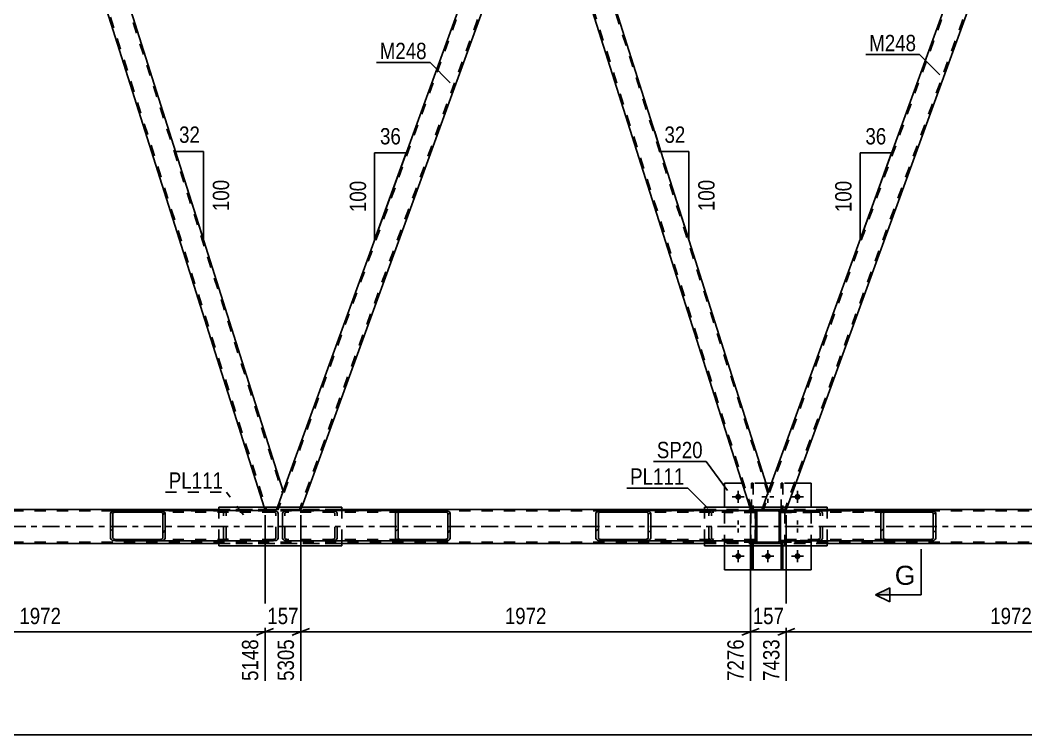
# Model space of a CAD drawing. Header units: millimetres. Extents: x -853 to 336, y -866 to -25.
# Drawn here: x -655.1 to -478.7, y -441.8 to -316.5 of the extents above; entities that cross this region are included whole.
import ezdxf

# ---------------------------------------------------------------- set-up
doc = ezdxf.new("R2010")
doc.units = ezdxf.units.MM
doc.linetypes.add('DXK_LINE_DOT2', pattern=[3.9198, 1.9599, -1.9599])
doc.linetypes.add('DXK_LINE_DOT3', pattern=[5.9187, 2.979, -0.9799, 0.9799, -0.9799])
doc.styles.add('Arial', font='ARIAL.TTF', dxfattribs={"height": 0.2})
doc.styles.add('Arial Narrow', font='ARIALN.TTF', dxfattribs={"height": 0.2})

# ---------------------------------------------------------------- blocks, each defined once
blk = doc.blocks.new('Part-570393679-12271 - 12244')
at = {"color": 7, "linetype": 'DXK_LINE_DOT2'}
for p, q in [((-121.46, -402.55), (-796.39, -402.55)), ((-121.46, -402.31), (-788.39, -402.31)), ((-598.71, -402.31), (-620.26, -402.31)), ((-513.58, -402.31), (-535.12, -402.31)), ((-121.46, -408.07), (-796.39, -408.07)), ((-121.46, -408.31), (-705.39, -408.31)), ((-598.71, -408.31), (-620.26, -408.31)), ((-513.58, -408.31), (-535.12, -408.31))]:
    blk.add_line(p, q, dxfattribs=at)
at = {"color": 2, "linetype": 'Continuous'}
for p, q in [((-620.26, -402.31), (-683.84, -402.31)), ((-535.12, -402.31), (-598.71, -402.31)), ((-449.99, -402.31), (-513.58, -402.31)), ((-620.26, -408.31), (-683.84, -408.31)), ((-535.12, -408.31), (-598.71, -408.31)), ((-449.99, -408.31), (-513.58, -408.31))]:
    blk.add_line(p, q, dxfattribs=at)
at = {"color": 7, "linetype": 'DXK_LINE_DOT3'}
blk.add_line((-121.46, -405.31), (-796.39, -405.31), dxfattribs=at)
blk = doc.blocks.new('Part-570393679-12277 - 12244')
at = {"color": 7, "linetype": 'DXK_LINE_DOT2'}
for p, q in [((-481.45, -283.31), (-524.77, -402.31)), ((-477.71, -283.31), (-521.02, -402.31)), ((-481.71, -283.31), (-481.85, -283.71)), ((-477.45, -283.31), (-481.71, -283.31)), ((-481.71, -283.31), (-481.67, -283.31)), ((-477.45, -283.31), (-478.62, -286.52)), ((-523.85, -399.1), (-525.02, -402.31)), ((-520.62, -401.91), (-520.76, -402.31)), ((-520.76, -402.31), (-525.02, -402.31))]:
    blk.add_line(p, q, dxfattribs=at)
at = {"color": 2, "linetype": 'Continuous'}
for p, q in [((-481.85, -283.71), (-523.85, -399.1)), ((-478.62, -286.52), (-520.62, -401.91))]:
    blk.add_line(p, q, dxfattribs=at)
blk = doc.blocks.new('Part-570393679-12789 - 12244')
at = {"color": 7, "linetype": 'DXK_LINE_DOT2'}
for p, q in [((-566.59, -283.31), (-609.9, -402.31)), ((-562.84, -283.31), (-606.15, -402.31)), ((-566.84, -283.31), (-566.99, -283.71)), ((-562.59, -283.31), (-566.84, -283.31)), ((-566.84, -283.31), (-566.8, -283.31)), ((-562.59, -283.31), (-563.75, -286.52)), ((-608.99, -399.1), (-610.16, -402.31)), ((-605.75, -401.91), (-605.9, -402.31)), ((-605.9, -402.31), (-610.16, -402.31))]:
    blk.add_line(p, q, dxfattribs=at)
at = {"color": 2, "linetype": 'Continuous'}
for p, q in [((-566.99, -283.71), (-608.99, -399.1)), ((-563.75, -286.52), (-605.75, -401.91))]:
    blk.add_line(p, q, dxfattribs=at)
blk = doc.blocks.new('Part-570393679-12980 - 12244')
at = {"color": 7, "linetype": 'DXK_LINE_DOT2'}
for p, q in [((-526.19, -407.75), (-531.59, -407.75)), ((-531.59, -407.75), (-531.59, -408.07)), ((-526.19, -408.07), (-531.59, -408.07)), ((-526.79, -408.07), (-526.79, -407.75)), ((-526.19, -408.07), (-526.19, -407.75))]:
    blk.add_line(p, q, dxfattribs=at)
blk = doc.blocks.new('Part-570393679-12982 - 12244')
at = {"color": 7, "linetype": 'DXK_LINE_DOT2'}
for p, q in [((-526.15, -402.61), (-526.19, -402.79)), ((-526.19, -402.79), (-526.15, -402.61)), ((-526.19, -407.83), (-526.19, -402.79)), ((-525.93, -402.7), (-525.95, -402.79)), ((-525.95, -407.83), (-525.95, -402.79)), ((-525.87, -402.62), (-525.93, -402.7)), ((-525.71, -402.31), (-525.89, -402.35)), ((-525.89, -402.35), (-525.71, -402.31)), ((-525.8, -402.57), (-525.87, -402.62)), ((-525.71, -402.55), (-525.8, -402.57)), ((-522.27, -402.31), (-525.71, -402.31)), ((-522.27, -402.55), (-525.71, -402.55)), ((-522.08, -402.35), (-522.27, -402.31)), ((-522.27, -402.31), (-522.08, -402.35)), ((-522.17, -402.57), (-522.27, -402.55)), ((-522.1, -402.62), (-522.17, -402.57)), ((-522.04, -402.7), (-522.1, -402.62)), ((-522.03, -402.79), (-522.04, -402.7)), ((-522.03, -407.83), (-522.03, -402.79)), ((-521.79, -402.79), (-521.82, -402.61)), ((-521.82, -402.61), (-521.79, -402.79)), ((-521.79, -407.83), (-521.79, -402.79)), ((-526.19, -407.83), (-526.15, -408.01)), ((-526.15, -408.01), (-526.19, -407.83)), ((-525.95, -407.83), (-525.93, -407.92)), ((-525.93, -407.92), (-525.87, -408)), ((-525.89, -408.27), (-525.71, -408.31)), ((-525.71, -408.31), (-525.89, -408.27)), ((-525.87, -408), (-525.8, -408.05)), ((-525.8, -408.05), (-525.71, -408.07)), ((-522.27, -408.07), (-525.71, -408.07)), ((-522.27, -408.31), (-525.71, -408.31)), ((-522.27, -408.07), (-522.17, -408.05)), ((-522.27, -408.31), (-522.08, -408.27)), ((-522.08, -408.27), (-522.27, -408.31)), ((-522.17, -408.05), (-522.1, -408)), ((-522.1, -408), (-522.04, -407.92)), ((-522.04, -407.92), (-522.03, -407.83)), ((-521.82, -408.01), (-521.79, -407.83)), ((-521.79, -407.83), (-521.82, -408.01))]:
    blk.add_line(p, q, dxfattribs=at)
at = {"color": 7, "linetype": 'DXK_LINE_DOT3'}
blk.add_line((-523.99, -405.31), (-523.99, -405.31), dxfattribs=at)
at = {"color": 7, "linetype": 'DXK_LINE_DOT2'}
for centre, start, end in [((-525.71, -402.79), 112.5001, 157.5001), ((-525.71, -402.79), 112.5001, 157.5001), ((-522.27, -402.79), 22.5001, 67.5001), ((-522.27, -402.79), 22.5001, 67.5001), ((-525.71, -407.83), 202.5001, 247.5001), ((-525.71, -407.83), 202.5001, 247.5001), ((-522.27, -407.83), 292.5001, 337.5001), ((-522.27, -407.83), 292.5001, 337.5001)]:
    blk.add_arc(centre, 0.48, start, end, dxfattribs=at)
blk = doc.blocks.new('Bolt-570393679-12629 - 12244')
at = {"linetype": 'Continuous'}
for points in [[(-528.67, -400.11, -1), (-529.71, -400.11, -1)], [(-518.27, -400.11, -1), (-519.31, -400.11, -1)], [(-528.67, -410.51, -1), (-529.71, -410.51, -1)], [(-523.47, -410.51, -1), (-524.51, -410.51, -1)], [(-518.27, -410.51, -1), (-519.31, -410.51, -1)]]:
    blk.add_hatch(color=1, dxfattribs=at).paths.add_polyline_path(points)
at = {"color": 1, "linetype": 'Continuous'}
for p, q in [((-530.23, -400.11), (-528.15, -400.11)), ((-529.19, -399.07), (-529.19, -401.15)), ((-525.03, -400.11), (-524.33, -400.11)), ((-523.99, -399.07), (-523.99, -399.76)), ((-522.95, -400.11), (-523.64, -400.11)), ((-519.83, -400.11), (-517.75, -400.11)), ((-518.79, -399.07), (-518.79, -401.15)), ((-523.99, -401.15), (-523.99, -400.46)), ((-530.23, -405.31), (-529.53, -405.31)), ((-529.19, -404.27), (-529.19, -404.96)), ((-529.19, -406.35), (-529.19, -405.66)), ((-528.15, -405.31), (-528.84, -405.31)), ((-519.83, -405.31), (-519.13, -405.31)), ((-518.79, -404.27), (-518.79, -404.96)), ((-518.79, -406.35), (-518.79, -405.66)), ((-517.75, -405.31), (-518.44, -405.31)), ((-530.23, -410.51), (-528.15, -410.51)), ((-529.19, -409.47), (-529.19, -411.55)), ((-525.03, -410.51), (-522.95, -410.51)), ((-523.99, -409.47), (-523.99, -411.55)), ((-519.83, -410.51), (-517.75, -410.51)), ((-518.79, -409.47), (-518.79, -411.55))]:
    blk.add_line(p, q, dxfattribs=at)
blk = doc.blocks.new('Part-570393679-12841 - 12244')
at = {"color": 2, "linetype": 'Continuous'}
for p, q in [((-647.87, -283.71), (-648.89, -286.52)), ((-645.58, -283.71), (-608.99, -399.1)), ((-648.89, -286.52), (-612.3, -401.91)), ((-608.99, -399.1), (-610.01, -401.91))]:
    blk.add_line(p, q, dxfattribs=at)
at = {"color": 7, "linetype": 'DXK_LINE_DOT2'}
for p, q in [((-647.72, -283.31), (-647.87, -283.71)), ((-645.71, -283.31), (-647.72, -283.31)), ((-645.96, -283.31), (-609.12, -399.47)), ((-645.71, -283.31), (-645.58, -283.71)), ((-648.75, -286.15), (-611.92, -402.31)), ((-609.12, -399.47), (-609.26, -399.84)), ((-612.3, -401.91), (-612.17, -402.31)), ((-610.01, -401.91), (-610.16, -402.31)), ((-610.16, -402.31), (-612.17, -402.31))]:
    blk.add_line(p, q, dxfattribs=at)
blk = doc.blocks.new('Part-570393679-12823 - 12244')
at = {"color": 2, "linetype": 'Continuous'}
for p, q in [((-598.71, -401.91), (-620.26, -401.91)), ((-620.26, -402.53), (-620.26, -401.91)), ((-598.71, -402.53), (-598.71, -401.91)), ((-620.26, -408.71), (-620.26, -407.81)), ((-598.71, -408.71), (-620.26, -408.71)), ((-598.71, -408.71), (-598.71, -407.81))]:
    blk.add_line(p, q, dxfattribs=at)
at = {"color": 7, "linetype": 'DXK_LINE_DOT2'}
for p, q in [((-620.26, -407.81), (-620.26, -402.53)), ((-598.71, -407.81), (-598.71, -402.53))]:
    blk.add_line(p, q, dxfattribs=at)
blk = doc.blocks.new('Part-570393679-12696 - 12244')
at = {"linetype": 'Continuous'}
h = blk.add_hatch(dxfattribs=at)
h.set_pattern_fill('', scale=0.7, style=0, pattern_type=0)
h.set_pattern_definition([(45, (-526.1733, -402.7902), (-1.57154, 1.57154), [])])
h.paths.add_polyline_path([(-526.14, -402.61), (-526.17, -402.79), (-526.17, -407.83), (-526.14, -408.01), (-526.03, -408.17), (-525.88, -408.27), (-525.69, -408.31), (-522.25, -408.31), (-522.07, -408.27), (-521.91, -408.17), (-521.81, -408.01), (-521.77, -407.83), (-521.77, -402.79), (-521.81, -402.61), (-521.91, -402.45), (-522.07, -402.35), (-522.25, -402.31), (-525.69, -402.31), (-525.88, -402.35), (-526.03, -402.45)])
h.paths.add_polyline_path([(-525.79, -402.57), (-525.69, -402.55), (-522.25, -402.55), (-522.16, -402.57), (-522.08, -402.62), (-522.03, -402.7), (-522.01, -402.79), (-522.01, -407.83), (-522.03, -407.92), (-522.08, -408), (-522.16, -408.05), (-522.25, -408.07), (-525.69, -408.07), (-525.79, -408.05), (-525.86, -408), (-525.92, -407.92), (-525.93, -407.83), (-525.93, -402.79), (-525.92, -402.7), (-525.86, -402.62)])
at = {"color": 7, "linetype": 'DXK_LINE_DOT2'}
for p, q in [((-526.17, -402.79), (-526.14, -402.61)), ((-526.17, -407.83), (-526.17, -402.79)), ((-525.92, -402.7), (-525.93, -402.79)), ((-525.93, -407.83), (-525.93, -402.79)), ((-525.86, -402.62), (-525.92, -402.7)), ((-525.88, -402.35), (-525.69, -402.31)), ((-525.79, -402.57), (-525.86, -402.62)), ((-525.69, -402.55), (-525.79, -402.57)), ((-525.69, -402.31), (-522.25, -402.31)), ((-522.25, -402.55), (-525.69, -402.55)), ((-522.25, -402.31), (-522.07, -402.35)), ((-522.16, -402.57), (-522.25, -402.55)), ((-522.08, -402.62), (-522.16, -402.57)), ((-522.03, -402.7), (-522.08, -402.62)), ((-522.01, -402.79), (-522.03, -402.7)), ((-522.01, -407.83), (-522.01, -402.79)), ((-521.81, -402.61), (-521.77, -402.79)), ((-521.77, -407.83), (-521.77, -402.79)), ((-526.14, -408.01), (-526.17, -407.83)), ((-525.93, -407.83), (-525.92, -407.92)), ((-525.92, -407.92), (-525.86, -408)), ((-525.69, -408.31), (-525.88, -408.27)), ((-525.86, -408), (-525.79, -408.05)), ((-525.79, -408.05), (-525.69, -408.07)), ((-525.69, -408.07), (-522.25, -408.07)), ((-525.69, -408.31), (-522.25, -408.31)), ((-522.25, -408.07), (-522.16, -408.05)), ((-522.07, -408.27), (-522.25, -408.31)), ((-522.16, -408.05), (-522.08, -408)), ((-522.08, -408), (-522.03, -407.92)), ((-522.03, -407.92), (-522.01, -407.83)), ((-521.77, -407.83), (-521.81, -408.01))]:
    blk.add_line(p, q, dxfattribs=at)
at = {"color": 2, "linetype": 'Continuous'}
for p, q in [((-526.14, -402.61), (-526.17, -402.79)), ((-526.17, -407.83), (-526.17, -402.79)), ((-525.93, -402.79), (-525.92, -402.7)), ((-525.93, -407.83), (-525.93, -402.79)), ((-525.92, -402.7), (-525.86, -402.62)), ((-525.69, -402.31), (-525.88, -402.35)), ((-525.86, -402.62), (-525.79, -402.57)), ((-525.79, -402.57), (-525.69, -402.55)), ((-525.69, -402.31), (-522.25, -402.31)), ((-525.69, -402.55), (-522.25, -402.55)), ((-522.07, -402.35), (-522.25, -402.31)), ((-522.25, -402.55), (-522.16, -402.57)), ((-522.16, -402.57), (-522.08, -402.62)), ((-522.08, -402.62), (-522.03, -402.7)), ((-522.03, -402.7), (-522.01, -402.79)), ((-522.01, -407.83), (-522.01, -402.79)), ((-521.77, -402.79), (-521.81, -402.61)), ((-521.77, -407.83), (-521.77, -402.79)), ((-526.17, -407.83), (-526.14, -408.01)), ((-525.92, -407.92), (-525.93, -407.83)), ((-525.86, -408), (-525.92, -407.92)), ((-525.88, -408.27), (-525.69, -408.31)), ((-525.79, -408.05), (-525.86, -408)), ((-525.69, -408.07), (-525.79, -408.05)), ((-525.69, -408.07), (-522.25, -408.07)), ((-525.69, -408.31), (-522.25, -408.31)), ((-522.16, -408.05), (-522.25, -408.07)), ((-522.25, -408.31), (-522.07, -408.27)), ((-522.08, -408), (-522.16, -408.05)), ((-522.03, -407.92), (-522.08, -408)), ((-522.01, -407.83), (-522.03, -407.92)), ((-521.81, -408.01), (-521.77, -407.83))]:
    blk.add_line(p, q, dxfattribs=at)
at = {"color": 7, "linetype": 'DXK_LINE_DOT2'}
for centre, start, end in [((-525.69, -402.79), 112.5001, 157.5001), ((-522.25, -402.79), 22.5001, 67.5001), ((-525.69, -407.83), 202.5001, 247.5001), ((-522.25, -407.83), 292.5001, 337.5001)]:
    blk.add_arc(centre, 0.48, start, end, dxfattribs=at)
at = {"color": 2, "linetype": 'Continuous'}
for centre, start, end in [((-525.69, -402.79), 112.5001, 157.5001), ((-522.25, -402.79), 22.5001, 67.5001), ((-525.69, -407.83), 202.5001, 247.5001), ((-522.25, -407.83), 292.5001, 337.5001)]:
    blk.add_arc(centre, 0.48, start, end, dxfattribs=at)
blk = doc.blocks.new('Part-570393679-12969 - 12244')
at = {"color": 7, "linetype": 'DXK_LINE_DOT2'}
for p, q in [((-526.19, -402.55), (-531.59, -402.55)), ((-531.59, -402.55), (-531.59, -402.87)), ((-526.19, -402.87), (-531.59, -402.87)), ((-526.79, -402.87), (-526.79, -402.55)), ((-526.19, -402.87), (-526.19, -402.55))]:
    blk.add_line(p, q, dxfattribs=at)
blk = doc.blocks.new('Part-570393679-12760 - 12244')
at = {"linetype": 'Continuous'}
h = blk.add_hatch(dxfattribs=at)
h.set_pattern_fill('', scale=0.7, style=0, pattern_type=0)
h.set_pattern_definition([(45, (-639.2848, -403.0092), (-1.57154, 1.57154), [])])
h.paths.add_polyline_path([(-639.22, -402.83), (-639.28, -403.01), (-639.28, -407.33), (-639.22, -407.51), (-639.03, -407.67), (-638.75, -407.77), (-638.41, -407.81), (-630.55, -407.81), (-630.22, -407.77), (-629.93, -407.67), (-629.74, -407.51), (-629.68, -407.33), (-629.68, -403.01), (-629.74, -402.83), (-629.93, -402.67), (-630.22, -402.57), (-630.55, -402.53), (-638.41, -402.53), (-638.75, -402.57), (-639.03, -402.67)])
h.paths.add_polyline_path([(-638.58, -402.79), (-638.41, -402.77), (-630.55, -402.77), (-630.38, -402.79), (-630.24, -402.84), (-630.15, -402.92), (-630.11, -403.01), (-630.11, -407.33), (-630.15, -407.42), (-630.24, -407.5), (-630.38, -407.55), (-630.55, -407.57), (-638.41, -407.57), (-638.58, -407.55), (-638.72, -407.5), (-638.81, -407.42), (-638.85, -407.33), (-638.85, -403.01), (-638.81, -402.92), (-638.72, -402.84)])
at = {"color": 2, "linetype": 'Continuous'}
for p, q in [((-639.22, -402.83), (-639.28, -403.01)), ((-639.28, -407.33), (-639.28, -403.01)), ((-638.85, -403.01), (-638.81, -402.92)), ((-638.85, -407.33), (-638.85, -403.01)), ((-638.41, -402.53), (-638.75, -402.57)), ((-638.58, -402.79), (-638.41, -402.77)), ((-638.41, -402.53), (-630.55, -402.53)), ((-638.41, -402.77), (-630.55, -402.77)), ((-610.72, -402.53), (-630.55, -402.53)), ((-630.22, -402.57), (-630.55, -402.53)), ((-630.55, -402.77), (-630.38, -402.79)), ((-630.15, -402.92), (-630.11, -403.01)), ((-630.11, -407.33), (-630.11, -403.01)), ((-629.68, -403.01), (-629.74, -402.83)), ((-629.68, -407.33), (-629.68, -403.01)), ((-610.72, -402.53), (-610.39, -402.57)), ((-609.91, -402.83), (-609.85, -403.01)), ((-609.85, -407.33), (-609.85, -403.01)), ((-639.28, -407.33), (-639.22, -407.51)), ((-638.81, -407.42), (-638.85, -407.33)), ((-630.11, -407.33), (-630.15, -407.42)), ((-629.74, -407.51), (-629.68, -407.33)), ((-609.85, -407.33), (-609.91, -407.51)), ((-638.75, -407.77), (-638.41, -407.81)), ((-638.41, -407.57), (-638.58, -407.55)), ((-638.41, -407.57), (-630.55, -407.57)), ((-638.41, -407.81), (-630.55, -407.81)), ((-630.38, -407.55), (-630.55, -407.57)), ((-630.55, -407.81), (-630.22, -407.77)), ((-610.72, -407.81), (-630.55, -407.81)), ((-610.39, -407.77), (-610.72, -407.81))]:
    blk.add_line(p, q, dxfattribs=at)
at = {"color": 7, "linetype": 'DXK_LINE_DOT2'}
for p, q in [((-638.41, -402.53), (-630.55, -402.53)), ((-610.72, -402.77), (-638.41, -402.77)), ((-619.46, -403.01), (-619.39, -402.83)), ((-619.46, -407.33), (-619.46, -403.01)), ((-618.99, -402.92), (-619.02, -403.01)), ((-619.02, -407.33), (-619.02, -403.01)), ((-618.92, -402.57), (-618.58, -402.53)), ((-618.58, -402.77), (-618.75, -402.79)), ((-610.55, -402.79), (-610.72, -402.77)), ((-610.28, -403.01), (-610.32, -402.92)), ((-610.28, -407.33), (-610.28, -403.01)), ((-619.39, -407.51), (-619.46, -407.33)), ((-619.02, -407.33), (-618.99, -407.42)), ((-610.32, -407.42), (-610.28, -407.33)), ((-610.72, -407.57), (-638.41, -407.57)), ((-630.55, -407.81), (-638.41, -407.81)), ((-618.58, -407.81), (-618.92, -407.77)), ((-618.75, -407.55), (-618.58, -407.57)), ((-610.72, -407.57), (-610.55, -407.55))]:
    blk.add_line(p, q, dxfattribs=at)
at = {"color": 2, "linetype": 'Continuous'}
for centre, radius, start, end in [((-638.61, -403.37), 0.817, 99.5182, 138.0639), ((-638.51, -403.19), 0.409, 99.5182, 138.0639), ((-630.45, -403.19), 0.409, 41.9363, 80.4819), ((-630.35, -403.37), 0.817, 41.9363, 80.4819), ((-610.52, -403.37), 0.817, 41.9363, 80.4819), ((-638.51, -407.15), 0.409, 221.9363, 260.4819), ((-630.45, -407.15), 0.409, 279.5182, 318.0639), ((-638.61, -406.97), 0.817, 221.9363, 260.4819), ((-630.35, -406.97), 0.817, 279.5182, 318.0639), ((-610.52, -406.97), 0.817, 279.5182, 318.0639)]:
    blk.add_arc(centre, radius, start, end, dxfattribs=at)
at = {"color": 7, "linetype": 'DXK_LINE_DOT2'}
for centre, radius, start, end in [((-618.78, -403.37), 0.817, 99.5182, 138.0639), ((-618.68, -403.19), 0.409, 99.5182, 138.0639), ((-610.62, -403.19), 0.409, 41.9363, 80.4819), ((-618.68, -407.15), 0.409, 221.9363, 260.4819), ((-610.62, -407.15), 0.409, 279.5182, 318.0639), ((-618.78, -406.97), 0.817, 221.9363, 260.4819)]:
    blk.add_arc(centre, radius, start, end, dxfattribs=at)
blk = doc.blocks.new('Part-570393679-12762 - 12244')
at = {"linetype": 'Continuous'}
h = blk.add_hatch(dxfattribs=at)
h.set_pattern_fill('', scale=0.7, style=0, pattern_type=0)
h.set_pattern_definition([(45, (-554.1506, -403.009), (-1.57154, 1.57154), [])])
h.paths.add_polyline_path([(-554.08, -402.83), (-554.15, -403.01), (-554.15, -407.33), (-554.08, -407.51), (-553.89, -407.67), (-553.61, -407.77), (-553.28, -407.81), (-545.42, -407.81), (-545.08, -407.77), (-544.8, -407.67), (-544.61, -407.51), (-544.54, -407.33), (-544.54, -403.01), (-544.61, -402.83), (-544.8, -402.67), (-545.08, -402.57), (-545.42, -402.53), (-553.28, -402.53), (-553.61, -402.57), (-553.89, -402.67)])
h.paths.add_polyline_path([(-553.44, -402.79), (-553.28, -402.77), (-545.42, -402.77), (-545.25, -402.79), (-545.11, -402.84), (-545.01, -402.92), (-544.98, -403.01), (-544.98, -407.33), (-545.01, -407.42), (-545.11, -407.5), (-545.25, -407.55), (-545.42, -407.57), (-553.28, -407.57), (-553.44, -407.55), (-553.59, -407.5), (-553.68, -407.42), (-553.71, -407.33), (-553.71, -403.01), (-553.68, -402.92), (-553.59, -402.84)])
at = {"color": 2, "linetype": 'Continuous'}
for p, q in [((-554.08, -402.83), (-554.15, -403.01)), ((-554.15, -407.33), (-554.15, -403.01)), ((-553.71, -403.01), (-553.68, -402.92)), ((-553.71, -407.33), (-553.71, -403.01)), ((-553.28, -402.53), (-553.61, -402.57)), ((-553.44, -402.79), (-553.28, -402.77)), ((-553.28, -402.53), (-545.42, -402.53)), ((-553.28, -402.77), (-545.42, -402.77)), ((-545.42, -402.53), (-526.17, -402.53)), ((-545.08, -402.57), (-545.42, -402.53)), ((-545.42, -402.77), (-545.25, -402.79)), ((-545.01, -402.92), (-544.98, -403.01)), ((-544.98, -407.33), (-544.98, -403.01)), ((-544.54, -403.01), (-544.61, -402.83)), ((-544.54, -407.33), (-544.54, -403.01)), ((-526.17, -402.53), (-526.17, -402.57)), ((-526.17, -402.57), (-526.17, -402.79)), ((-554.15, -407.33), (-554.08, -407.51)), ((-553.68, -407.42), (-553.71, -407.33)), ((-544.98, -407.33), (-545.01, -407.42)), ((-544.61, -407.51), (-544.54, -407.33)), ((-553.61, -407.77), (-553.28, -407.81)), ((-553.28, -407.57), (-553.44, -407.55)), ((-553.28, -407.57), (-545.42, -407.57)), ((-553.28, -407.81), (-545.42, -407.81)), ((-545.25, -407.55), (-545.42, -407.57)), ((-545.42, -407.81), (-545.08, -407.77)), ((-526.17, -407.81), (-545.42, -407.81))]:
    blk.add_line(p, q, dxfattribs=at)
at = {"color": 7, "linetype": 'DXK_LINE_DOT2'}
for p, q in [((-545.42, -402.53), (-553.28, -402.53)), ((-526.17, -402.77), (-553.28, -402.77)), ((-534.32, -403.01), (-534.25, -402.83)), ((-534.32, -407.33), (-534.32, -403.01)), ((-533.85, -402.92), (-533.88, -403.01)), ((-533.88, -407.33), (-533.88, -403.01)), ((-533.78, -402.57), (-533.45, -402.53)), ((-533.45, -402.77), (-533.62, -402.79)), ((-526.17, -407.81), (-526.17, -402.79)), ((-534.25, -407.51), (-534.32, -407.33)), ((-533.88, -407.33), (-533.85, -407.42)), ((-526.17, -407.57), (-553.28, -407.57)), ((-545.42, -407.81), (-553.28, -407.81)), ((-533.45, -407.81), (-533.78, -407.77)), ((-533.62, -407.55), (-533.45, -407.57))]:
    blk.add_line(p, q, dxfattribs=at)
at = {"color": 2, "linetype": 'Continuous'}
for centre, radius, start, end in [((-553.48, -403.37), 0.817, 99.5182, 138.0639), ((-553.38, -403.19), 0.409, 99.5182, 138.0639), ((-545.32, -403.19), 0.409, 41.9363, 80.4819), ((-545.22, -403.37), 0.817, 41.9363, 80.4819), ((-553.38, -407.15), 0.409, 221.9363, 260.4819), ((-545.32, -407.15), 0.409, 279.5182, 318.0639), ((-553.48, -406.97), 0.817, 221.9363, 260.4819), ((-545.22, -406.97), 0.817, 279.5182, 318.0639)]:
    blk.add_arc(centre, radius, start, end, dxfattribs=at)
at = {"color": 7, "linetype": 'DXK_LINE_DOT2'}
for centre, radius, start, end in [((-533.65, -403.37), 0.817, 99.5182, 138.0639), ((-533.55, -403.19), 0.409, 99.5182, 138.0639), ((-533.55, -407.15), 0.409, 221.9363, 260.4819), ((-533.65, -406.97), 0.817, 221.9363, 260.4819)]:
    blk.add_arc(centre, radius, start, end, dxfattribs=at)
blk = doc.blocks.new('Part-570393679-12913 - 12244')
at = {"color": 7, "linetype": 'DXK_LINE_DOT2'}
for p, q in [((-516.39, -402.55), (-521.78, -402.55)), ((-521.78, -402.55), (-521.78, -402.87)), ((-521.78, -402.87), (-516.39, -402.87)), ((-521.18, -402.87), (-521.18, -402.55)), ((-516.39, -402.87), (-516.39, -402.55))]:
    blk.add_line(p, q, dxfattribs=at)
blk = doc.blocks.new('Part-570393679-12784 - 12244')
at = {"color": 7, "linetype": 'DXK_LINE_DOT2'}
for p, q in [((-651.72, -283.31), (-695.03, -402.31)), ((-647.98, -283.31), (-691.29, -402.31)), ((-651.98, -283.31), (-652.12, -283.71)), ((-647.72, -283.31), (-651.98, -283.31)), ((-651.98, -283.31), (-651.94, -283.31)), ((-647.72, -283.31), (-648.89, -286.52)), ((-694.12, -399.1), (-695.29, -402.31)), ((-690.89, -401.91), (-691.03, -402.31)), ((-691.03, -402.31), (-695.29, -402.31))]:
    blk.add_line(p, q, dxfattribs=at)
at = {"color": 2, "linetype": 'Continuous'}
for p, q in [((-652.12, -283.71), (-694.12, -399.1)), ((-648.89, -286.52), (-690.89, -401.91))]:
    blk.add_line(p, q, dxfattribs=at)
blk = doc.blocks.new('Part-570393679-12915 - 12244')
at = {"color": 7, "linetype": 'DXK_LINE_DOT2'}
for p, q in [((-526.86, -402.55), (-526.86, -397.71)), ((-526.86, -397.71), (-526.54, -397.71)), ((-526.54, -397.71), (-526.54, -402.55)), ((-526.86, -401.95), (-526.54, -401.95)), ((-526.54, -402.55), (-526.86, -402.55))]:
    blk.add_line(p, q, dxfattribs=at)
blk = doc.blocks.new('Part-570393679-12810 - 12244')
at = {"color": 2, "linetype": 'Continuous'}
for p, q in [((-513.58, -401.91), (-535.12, -401.91)), ((-535.12, -402.53), (-535.12, -401.91)), ((-513.58, -402.53), (-513.58, -401.91)), ((-535.12, -408.71), (-535.12, -407.81)), ((-513.58, -408.71), (-535.12, -408.71)), ((-513.58, -408.71), (-513.58, -407.81))]:
    blk.add_line(p, q, dxfattribs=at)
at = {"color": 7, "linetype": 'DXK_LINE_DOT2'}
for p, q in [((-535.12, -407.81), (-535.12, -402.53)), ((-513.58, -407.81), (-513.58, -402.53))]:
    blk.add_line(p, q, dxfattribs=at)
blk = doc.blocks.new('Part-570393679-12852 - 12244')
at = {"color": 2, "linetype": 'Continuous'}
for p, q in [((-562.73, -283.71), (-563.75, -286.52)), ((-523.85, -399.1), (-560.45, -283.71)), ((-527.16, -401.91), (-563.75, -286.52)), ((-523.85, -399.1), (-524.88, -401.91))]:
    blk.add_line(p, q, dxfattribs=at)
at = {"color": 7, "linetype": 'DXK_LINE_DOT2'}
for p, q in [((-562.59, -283.31), (-562.73, -283.71)), ((-560.57, -283.31), (-562.59, -283.31)), ((-523.99, -399.47), (-560.82, -283.31)), ((-560.45, -283.71), (-560.57, -283.31)), ((-526.78, -402.31), (-563.62, -286.15)), ((-523.99, -399.47), (-524.12, -399.84)), ((-527.03, -402.31), (-527.16, -401.91)), ((-524.88, -401.91), (-525.02, -402.31)), ((-525.02, -402.31), (-527.03, -402.31))]:
    blk.add_line(p, q, dxfattribs=at)
blk = doc.blocks.new('Part-570393679-12914 - 12244')
at = {"color": 7, "linetype": 'DXK_LINE_DOT2'}
for p, q in [((-516.39, -407.75), (-521.78, -407.75)), ((-521.78, -407.75), (-521.78, -408.07)), ((-521.78, -408.07), (-516.39, -408.07)), ((-521.18, -408.07), (-521.18, -407.75)), ((-516.39, -408.07), (-516.39, -407.75))]:
    blk.add_line(p, q, dxfattribs=at)
blk = doc.blocks.new('Part-570393679-12916 - 12244')
at = {"color": 7, "linetype": 'DXK_LINE_DOT2'}
for p, q in [((-521.66, -402.55), (-521.66, -397.71)), ((-521.66, -397.71), (-521.34, -397.71)), ((-521.34, -397.71), (-521.34, -402.55)), ((-521.66, -401.95), (-521.34, -401.95)), ((-521.34, -402.55), (-521.66, -402.55))]:
    blk.add_line(p, q, dxfattribs=at)
blk = doc.blocks.new('Part-570393679-12917 - 12244')
at = {"color": 7, "linetype": 'DXK_LINE_DOT2'}
for p, q in [((-526.86, -408.71), (-526.86, -408.07)), ((-526.86, -408.07), (-526.54, -408.07)), ((-526.86, -408.67), (-526.54, -408.67)), ((-526.54, -408.07), (-526.54, -408.71))]:
    blk.add_line(p, q, dxfattribs=at)
at = {"color": 2, "linetype": 'Continuous'}
for p, q in [((-526.86, -412.91), (-526.86, -408.71)), ((-526.54, -408.71), (-526.54, -412.91)), ((-526.54, -412.91), (-526.86, -412.91))]:
    blk.add_line(p, q, dxfattribs=at)
blk = doc.blocks.new('Part-570393679-12948 - 12244')
at = {"linetype": 'Continuous'}
h = blk.add_hatch(dxfattribs=at)
h.set_pattern_fill('', scale=0.7, style=0, pattern_type=0)
h.set_pattern_definition([(45, (-589.2886, -403.009), (-1.57154, 1.57154), [])])
h.paths.add_polyline_path([(-589.22, -402.83), (-589.29, -403.01), (-589.29, -407.33), (-589.22, -407.51), (-589.03, -407.67), (-588.75, -407.77), (-588.42, -407.81), (-580.55, -407.81), (-580.22, -407.77), (-579.94, -407.67), (-579.75, -407.51), (-579.68, -407.33), (-579.68, -403.01), (-579.75, -402.83), (-579.94, -402.67), (-580.22, -402.57), (-580.55, -402.53), (-588.42, -402.53), (-588.75, -402.57), (-589.03, -402.67)])
h.paths.add_polyline_path([(-588.58, -402.79), (-588.42, -402.77), (-580.55, -402.77), (-580.39, -402.79), (-580.25, -402.84), (-580.15, -402.92), (-580.12, -403.01), (-580.12, -407.33), (-580.15, -407.42), (-580.25, -407.5), (-580.39, -407.55), (-580.55, -407.57), (-588.42, -407.57), (-588.58, -407.55), (-588.72, -407.5), (-588.82, -407.42), (-588.85, -407.33), (-588.85, -403.01), (-588.82, -402.92), (-588.72, -402.84)])
at = {"color": 2, "linetype": 'Continuous'}
for p, q in [((-609.12, -403.01), (-609.05, -402.83)), ((-609.12, -407.33), (-609.12, -403.01)), ((-608.58, -402.57), (-608.24, -402.53)), ((-588.42, -402.53), (-608.24, -402.53)), ((-589.22, -402.83), (-589.29, -403.01)), ((-589.29, -407.33), (-589.29, -403.01)), ((-588.85, -403.01), (-588.82, -402.92)), ((-588.85, -407.33), (-588.85, -403.01)), ((-588.42, -402.53), (-588.75, -402.57)), ((-588.58, -402.79), (-588.42, -402.77)), ((-588.42, -402.53), (-580.55, -402.53)), ((-588.42, -402.77), (-580.55, -402.77)), ((-580.22, -402.57), (-580.55, -402.53)), ((-580.55, -402.77), (-580.39, -402.79)), ((-580.15, -402.92), (-580.12, -403.01)), ((-580.12, -407.33), (-580.12, -403.01)), ((-579.68, -403.01), (-579.75, -402.83)), ((-579.68, -407.33), (-579.68, -403.01)), ((-609.05, -407.51), (-609.12, -407.33)), ((-589.29, -407.33), (-589.22, -407.51)), ((-588.82, -407.42), (-588.85, -407.33)), ((-580.12, -407.33), (-580.15, -407.42)), ((-579.75, -407.51), (-579.68, -407.33)), ((-608.24, -407.81), (-608.58, -407.77)), ((-588.42, -407.81), (-608.24, -407.81)), ((-588.75, -407.77), (-588.42, -407.81)), ((-588.42, -407.57), (-588.58, -407.55)), ((-588.42, -407.57), (-580.55, -407.57)), ((-588.42, -407.81), (-580.55, -407.81)), ((-580.39, -407.55), (-580.55, -407.57)), ((-580.55, -407.81), (-580.22, -407.77))]:
    blk.add_line(p, q, dxfattribs=at)
at = {"color": 7, "linetype": 'DXK_LINE_DOT2'}
for p, q in [((-608.65, -402.92), (-608.68, -403.01)), ((-608.68, -407.33), (-608.68, -403.01)), ((-608.24, -402.77), (-608.41, -402.79)), ((-580.55, -402.77), (-608.24, -402.77)), ((-600.38, -402.53), (-600.05, -402.57)), ((-600.22, -402.79), (-600.38, -402.77)), ((-599.95, -403.01), (-599.98, -402.92)), ((-599.95, -407.33), (-599.95, -403.01)), ((-599.58, -402.83), (-599.51, -403.01)), ((-599.51, -407.33), (-599.51, -403.01)), ((-580.55, -402.53), (-588.42, -402.53)), ((-608.68, -407.33), (-608.65, -407.42)), ((-599.98, -407.42), (-599.95, -407.33)), ((-599.51, -407.33), (-599.58, -407.51)), ((-608.41, -407.55), (-608.24, -407.57)), ((-580.55, -407.57), (-608.24, -407.57)), ((-600.38, -407.57), (-600.22, -407.55)), ((-600.05, -407.77), (-600.38, -407.81)), ((-580.55, -407.81), (-588.42, -407.81))]:
    blk.add_line(p, q, dxfattribs=at)
at = {"color": 2, "linetype": 'Continuous'}
for centre, radius, start, end in [((-608.44, -403.37), 0.817, 99.5182, 138.0639), ((-588.61, -403.37), 0.817, 99.5182, 138.0639), ((-588.51, -403.19), 0.409, 99.5182, 138.0639), ((-580.45, -403.19), 0.409, 41.9363, 80.4819), ((-580.36, -403.37), 0.817, 41.9363, 80.4819), ((-588.51, -407.15), 0.409, 221.9363, 260.4819), ((-580.45, -407.15), 0.409, 279.5182, 318.0639), ((-608.44, -406.97), 0.817, 221.9363, 260.4819), ((-588.61, -406.97), 0.817, 221.9363, 260.4819), ((-580.36, -406.97), 0.817, 279.5182, 318.0639)]:
    blk.add_arc(centre, radius, start, end, dxfattribs=at)
at = {"color": 7, "linetype": 'DXK_LINE_DOT2'}
for centre, radius, start, end in [((-608.34, -403.19), 0.409, 99.5182, 138.0639), ((-600.28, -403.19), 0.409, 41.9363, 80.4819), ((-600.18, -403.37), 0.817, 41.9363, 80.4819), ((-608.34, -407.15), 0.409, 221.9363, 260.4819), ((-600.28, -407.15), 0.409, 279.5182, 318.0639), ((-600.18, -406.97), 0.817, 279.5182, 318.0639)]:
    blk.add_arc(centre, radius, start, end, dxfattribs=at)
blk = doc.blocks.new('Part-570393679-12949 - 12244')
at = {"linetype": 'Continuous'}
h = blk.add_hatch(dxfattribs=at)
h.set_pattern_fill('', scale=0.7, style=0, pattern_type=0)
h.set_pattern_definition([(45, (-504.1544, -403.009), (-1.57154, 1.57154), [])])
h.paths.add_polyline_path([(-504.09, -402.83), (-504.15, -403.01), (-504.15, -407.33), (-504.09, -407.51), (-503.9, -407.67), (-503.62, -407.77), (-503.28, -407.81), (-495.42, -407.81), (-495.09, -407.77), (-494.8, -407.67), (-494.61, -407.51), (-494.55, -407.33), (-494.55, -403.01), (-494.61, -402.83), (-494.8, -402.67), (-495.09, -402.57), (-495.42, -402.53), (-503.28, -402.53), (-503.62, -402.57), (-503.9, -402.67)])
h.paths.add_polyline_path([(-503.45, -402.79), (-503.28, -402.77), (-495.42, -402.77), (-495.25, -402.79), (-495.11, -402.84), (-495.02, -402.92), (-494.98, -403.01), (-494.98, -407.33), (-495.02, -407.42), (-495.11, -407.5), (-495.25, -407.55), (-495.42, -407.57), (-503.28, -407.57), (-503.45, -407.55), (-503.59, -407.5), (-503.68, -407.42), (-503.72, -407.33), (-503.72, -403.01), (-503.68, -402.92), (-503.59, -402.84)])
at = {"color": 2, "linetype": 'Continuous'}
for p, q in [((-521.77, -402.79), (-521.77, -402.53)), ((-503.28, -402.53), (-521.77, -402.53)), ((-504.09, -402.83), (-504.15, -403.01)), ((-504.15, -407.33), (-504.15, -403.01)), ((-503.72, -403.01), (-503.68, -402.92)), ((-503.72, -407.33), (-503.72, -403.01)), ((-503.28, -402.53), (-503.62, -402.57)), ((-503.45, -402.79), (-503.28, -402.77)), ((-503.28, -402.53), (-495.42, -402.53)), ((-503.28, -402.77), (-495.42, -402.77)), ((-495.09, -402.57), (-495.42, -402.53)), ((-495.42, -402.77), (-495.25, -402.79)), ((-495.02, -402.92), (-494.98, -403.01)), ((-494.98, -407.33), (-494.98, -403.01)), ((-494.55, -403.01), (-494.61, -402.83)), ((-494.55, -407.33), (-494.55, -403.01)), ((-504.15, -407.33), (-504.09, -407.51)), ((-503.68, -407.42), (-503.72, -407.33)), ((-494.98, -407.33), (-495.02, -407.42)), ((-494.61, -407.51), (-494.55, -407.33)), ((-521.77, -407.81), (-503.28, -407.81)), ((-503.62, -407.77), (-503.28, -407.81)), ((-503.28, -407.57), (-503.45, -407.55)), ((-503.28, -407.57), (-495.42, -407.57)), ((-503.28, -407.81), (-495.42, -407.81)), ((-495.25, -407.55), (-495.42, -407.57)), ((-495.42, -407.81), (-495.09, -407.77))]:
    blk.add_line(p, q, dxfattribs=at)
at = {"color": 7, "linetype": 'DXK_LINE_DOT2'}
for p, q in [((-495.42, -402.77), (-521.77, -402.77)), ((-521.77, -407.81), (-521.77, -402.79)), ((-515.25, -402.53), (-514.91, -402.57)), ((-515.08, -402.79), (-515.25, -402.77)), ((-514.81, -403.01), (-514.85, -402.92)), ((-514.81, -407.33), (-514.81, -403.01)), ((-514.44, -402.83), (-514.38, -403.01)), ((-514.38, -407.33), (-514.38, -403.01)), ((-495.42, -402.53), (-503.28, -402.53)), ((-514.85, -407.42), (-514.81, -407.33)), ((-514.38, -407.33), (-514.44, -407.51)), ((-495.42, -407.57), (-521.77, -407.57)), ((-515.25, -407.57), (-515.08, -407.55)), ((-514.91, -407.77), (-515.25, -407.81)), ((-495.42, -407.81), (-503.28, -407.81))]:
    blk.add_line(p, q, dxfattribs=at)
for centre, radius, start, end in [((-515.15, -403.19), 0.409, 41.9363, 80.4819), ((-515.05, -403.37), 0.817, 41.9363, 80.4819), ((-515.15, -407.15), 0.409, 279.5182, 318.0639), ((-515.05, -406.97), 0.817, 279.5182, 318.0639)]:
    blk.add_arc(centre, radius, start, end, dxfattribs=at)
at = {"color": 2, "linetype": 'Continuous'}
for centre, radius, start, end in [((-503.48, -403.37), 0.817, 99.5182, 138.0639), ((-503.38, -403.19), 0.409, 99.5182, 138.0639), ((-495.32, -403.19), 0.409, 41.9363, 80.4819), ((-495.22, -403.37), 0.817, 41.9363, 80.4819), ((-503.38, -407.15), 0.409, 221.9363, 260.4819), ((-495.32, -407.15), 0.409, 279.5182, 318.0639), ((-503.48, -406.97), 0.817, 221.9363, 260.4819), ((-495.22, -406.97), 0.817, 279.5182, 318.0639)]:
    blk.add_arc(centre, radius, start, end, dxfattribs=at)
blk = doc.blocks.new('Part-570393679-12968 - 12244')
at = {"color": 2, "linetype": 'Continuous'}
for p, q in [((-528.49, -397.71), (-531.59, -397.71)), ((-531.59, -401.91), (-531.59, -397.71)), ((-523.35, -397.71), (-524.3, -397.71)), ((-516.39, -397.71), (-519.09, -397.71)), ((-516.39, -401.91), (-516.39, -397.71)), ((-531.59, -412.91), (-531.59, -408.71)), ((-516.39, -412.91), (-516.39, -408.71)), ((-516.39, -412.91), (-531.59, -412.91))]:
    blk.add_line(p, q, dxfattribs=at)
at = {"color": 7, "linetype": 'DXK_LINE_DOT2'}
for p, q in [((-524.3, -397.71), (-528.49, -397.71)), ((-519.09, -397.71), (-523.35, -397.71)), ((-531.59, -408.71), (-531.59, -401.91)), ((-516.39, -408.71), (-516.39, -401.91))]:
    blk.add_line(p, q, dxfattribs=at)
blk = doc.blocks.new('Part-570393679-12970 - 12244')
at = {"color": 7, "linetype": 'DXK_LINE_DOT2'}
for p, q in [((-521.66, -408.71), (-521.66, -408.07)), ((-521.66, -408.07), (-521.34, -408.07)), ((-521.66, -408.67), (-521.34, -408.67)), ((-521.34, -408.07), (-521.34, -408.71))]:
    blk.add_line(p, q, dxfattribs=at)
at = {"color": 2, "linetype": 'Continuous'}
for p, q in [((-521.66, -412.91), (-521.66, -408.71)), ((-521.34, -408.71), (-521.34, -412.91)), ((-521.34, -412.91), (-521.66, -412.91))]:
    blk.add_line(p, q, dxfattribs=at)
blk = doc.blocks.new('Part-570393679-12981 - 12244')
at = {"color": 7, "linetype": 'DXK_LINE_DOT2'}
for p, q in [((-526.99, -408.71), (-526.99, -401.91)), ((-526.99, -401.91), (-520.99, -401.91)), ((-520.99, -408.71), (-520.99, -401.91)), ((-526.99, -408.71), (-520.99, -408.71))]:
    blk.add_line(p, q, dxfattribs=at)
blk = doc.blocks.new('StraightDimension-570393679-13258 - 12244')
at = {"color": 7, "linetype": 'Continuous'}
for p, q in [((-520.76, -403.31), (-520.76, -432.38)), ((-441.9, -403.31), (-441.9, -432.38)), ((-519.26, -423.17), (-522.26, -424.37)), ((-443.4, -424.37), (-440.4, -423.17)), ((-520.76, -423.77), (-441.9, -423.77))]:
    blk.add_line(p, q, dxfattribs=at)
at = {"color": 0}
blk.add_wipeout([(-477.08, -423.02), (-477.08, -418.82), (-485.59, -418.82), (-485.59, -423.02)], dxfattribs=at)
at = {"color": 0, "linetype": 'Continuous'}
blk.add_wipeout([(-442.5, -424.47), (-446.7, -424.47), (-446.7, -432.98), (-442.5, -432.98)], dxfattribs=at)
at = {"color": 3, "style": 'Arial Narrow'}
blk.add_text('1972', height=2.863, dxfattribs=at).set_placement((-484.99, -422.42))
at = {"color": 3, "linetype": 'Continuous', "style": 'Arial Narrow'}
blk.add_text('9405', height=2.863, rotation=90.0002, dxfattribs=at).set_placement((-443.1, -432.38))
blk = doc.blocks.new('StraightDimension-570393679-13386 - 12244')
at = {"color": 7, "linetype": 'Continuous'}
blk.add_line((-809.29, -441.83), (-79.17, -441.83), dxfattribs=at)
blk = doc.blocks.new('StraightDimension-570393679-13276 - 12244')
at = {"color": 7, "linetype": 'Continuous'}
for p, q in [((-527.03, -403.31), (-527.03, -432.38)), ((-520.76, -403.31), (-520.76, -432.38)), ((-528.53, -424.37), (-525.53, -423.17)), ((-519.26, -423.17), (-522.26, -424.37)), ((-527.03, -423.77), (-520.76, -423.77))]:
    blk.add_line(p, q, dxfattribs=at)
at = {"color": 0}
blk.add_wipeout([(-520.56, -423.02), (-520.56, -418.82), (-527.24, -418.82), (-527.24, -423.02)], dxfattribs=at)
at = {"color": 0, "linetype": 'Continuous'}
blk.add_wipeout([(-521.36, -424.47), (-525.56, -424.47), (-525.56, -432.98), (-521.36, -432.98)], dxfattribs=at)
at = {"color": 3, "style": 'Arial Narrow'}
blk.add_text('157', height=2.863, dxfattribs=at).set_placement((-526.64, -422.42))
at = {"color": 3, "linetype": 'Continuous', "style": 'Arial Narrow'}
blk.add_text('7433', height=2.863, rotation=90.0002, dxfattribs=at).set_placement((-521.96, -432.38))
blk = doc.blocks.new('AngleDimension-570393679-25729 - 12244')
at = {"color": 7, "linetype": 'Continuous'}
for p, q in [((-628.97, -336.08), (-627.87, -339.55)), ((-622.98, -339.55), (-627.87, -339.55)), ((-622.98, -355), (-627.87, -339.55)), ((-622.98, -355), (-622.98, -339.55))]:
    blk.add_line(p, q, dxfattribs=at)
at = {"color": 0}
blk.add_wipeout([(-617.88, -343.93), (-622.08, -343.93), (-622.08, -350.62), (-617.88, -350.62)], dxfattribs=at)
at = {"color": 3, "style": 'Arial Narrow'}
blk.add_text('100', height=2.863, rotation=90.0002, dxfattribs=at).set_placement((-618.48, -350.02))
at = {"color": 0}
blk.add_wipeout([(-623, -338.65), (-623, -334.45), (-627.85, -334.45), (-627.85, -338.65)], dxfattribs=at)
at = {"color": 3, "style": 'Arial Narrow'}
blk.add_text('32', height=2.863, dxfattribs=at).set_placement((-627.25, -338.05))
blk = doc.blocks.new('StraightDimension-570393679-13068 - 12244')
at = {"color": 7, "linetype": 'Continuous'}
for p, q in [((-691.03, -403.31), (-691.03, -432.38)), ((-612.17, -403.31), (-612.17, -432.38)), ((-689.53, -423.17), (-692.53, -424.37)), ((-613.67, -424.37), (-610.67, -423.17)), ((-691.03, -423.77), (-612.17, -423.77))]:
    blk.add_line(p, q, dxfattribs=at)
at = {"color": 0}
blk.add_wipeout([(-647.34, -423.02), (-647.34, -418.82), (-655.86, -418.82), (-655.86, -423.02)], dxfattribs=at)
at = {"color": 0, "linetype": 'Continuous'}
blk.add_wipeout([(-612.77, -424.47), (-616.97, -424.47), (-616.97, -432.98), (-612.77, -432.98)], dxfattribs=at)
at = {"color": 3, "style": 'Arial Narrow'}
blk.add_text('1972', height=2.863, dxfattribs=at).set_placement((-655.26, -422.42))
at = {"color": 3, "linetype": 'Continuous', "style": 'Arial Narrow'}
blk.add_text('5148', height=2.863, rotation=90.0002, dxfattribs=at).set_placement((-613.37, -432.38))
blk = doc.blocks.new('AngleDimension-570393679-25758 - 12244')
at = {"color": 7, "linetype": 'Continuous'}
for p, q in [((-543.84, -336.08), (-542.74, -339.55)), ((-537.84, -339.55), (-542.74, -339.55)), ((-537.84, -355), (-542.74, -339.55)), ((-537.84, -355), (-537.84, -339.55))]:
    blk.add_line(p, q, dxfattribs=at)
at = {"color": 0}
blk.add_wipeout([(-532.74, -343.93), (-536.94, -343.93), (-536.94, -350.62), (-532.74, -350.62)], dxfattribs=at)
at = {"color": 3, "style": 'Arial Narrow'}
blk.add_text('100', height=2.863, rotation=90.0002, dxfattribs=at).set_placement((-533.34, -350.02))
at = {"color": 0}
blk.add_wipeout([(-537.86, -338.65), (-537.86, -334.45), (-542.72, -334.45), (-542.72, -338.65)], dxfattribs=at)
at = {"color": 3, "style": 'Arial Narrow'}
blk.add_text('32', height=2.863, dxfattribs=at).set_placement((-542.12, -338.05))
blk = doc.blocks.new('StraightDimension-570393679-13104 - 12244')
at = {"color": 7, "linetype": 'Continuous'}
for p, q in [((-612.17, -403.31), (-612.17, -432.38)), ((-605.9, -403.31), (-605.9, -432.38)), ((-613.67, -424.37), (-610.67, -423.17)), ((-604.4, -423.17), (-607.4, -424.37)), ((-612.17, -423.77), (-605.9, -423.77))]:
    blk.add_line(p, q, dxfattribs=at)
at = {"color": 0}
blk.add_wipeout([(-605.69, -423.02), (-605.69, -418.82), (-612.38, -418.82), (-612.38, -423.02)], dxfattribs=at)
at = {"color": 0, "linetype": 'Continuous'}
blk.add_wipeout([(-606.5, -424.47), (-610.7, -424.47), (-610.7, -432.98), (-606.5, -432.98)], dxfattribs=at)
at = {"color": 3, "style": 'Arial Narrow'}
blk.add_text('157', height=2.863, dxfattribs=at).set_placement((-611.78, -422.42))
at = {"color": 3, "linetype": 'Continuous', "style": 'Arial Narrow'}
blk.add_text('5305', height=2.863, rotation=90.0002, dxfattribs=at).set_placement((-607.1, -432.38))
blk = doc.blocks.new('StraightDimension-570393679-13302 - 12244')
at = {"color": 7, "linetype": 'Continuous'}
for p, q in [((-605.9, -403.31), (-605.9, -432.38)), ((-527.03, -403.31), (-527.03, -432.38)), ((-604.4, -423.17), (-607.4, -424.37)), ((-528.53, -424.37), (-525.53, -423.17)), ((-605.9, -423.77), (-527.03, -423.77))]:
    blk.add_line(p, q, dxfattribs=at)
at = {"color": 0}
blk.add_wipeout([(-562.21, -423.02), (-562.21, -418.82), (-570.72, -418.82), (-570.72, -423.02)], dxfattribs=at)
at = {"color": 0, "linetype": 'Continuous'}
blk.add_wipeout([(-527.63, -424.47), (-531.83, -424.47), (-531.83, -432.98), (-527.63, -432.98)], dxfattribs=at)
at = {"color": 3, "style": 'Arial Narrow'}
blk.add_text('1972', height=2.863, dxfattribs=at).set_placement((-570.12, -422.42))
at = {"color": 3, "linetype": 'Continuous', "style": 'Arial Narrow'}
blk.add_text('7276', height=2.863, rotation=90.0002, dxfattribs=at).set_placement((-528.23, -432.38))
blk = doc.blocks.new('AngleDimension-570393679-25731 - 12244')
at = {"color": 7, "linetype": 'Continuous'}
for p, q in [((-592.96, -339.83), (-587.42, -339.83)), ((-592.96, -355.06), (-587.42, -339.83)), ((-592.96, -355.06), (-592.96, -339.83)), ((-587.5, -340.05), (-587.42, -339.83))]:
    blk.add_line(p, q, dxfattribs=at)
at = {"color": 0}
for points in [[(-587.76, -338.93), (-587.76, -334.73), (-592.61, -334.73), (-592.61, -338.93)], [(-593.86, -344.1), (-598.06, -344.1), (-598.06, -350.79), (-593.86, -350.79)]]:
    blk.add_wipeout(points, dxfattribs=at)
at = {"color": 3, "style": 'Arial Narrow'}
blk.add_text('36', height=2.863, dxfattribs=at).set_placement((-592.01, -338.33))
blk.add_text('100', height=2.863, rotation=90.0002, dxfattribs=at).set_placement((-594.46, -350.19))
blk = doc.blocks.new('AngleDimension-570393679-25760 - 12244')
at = {"color": 7, "linetype": 'Continuous'}
for p, q in [((-507.82, -339.83), (-502.28, -339.83)), ((-507.82, -355.06), (-502.28, -339.83)), ((-507.82, -355.06), (-507.82, -339.83)), ((-502.36, -340.05), (-502.28, -339.83))]:
    blk.add_line(p, q, dxfattribs=at)
at = {"color": 0}
for points in [[(-502.62, -338.93), (-502.62, -334.73), (-507.48, -334.73), (-507.48, -338.93)], [(-508.72, -344.1), (-512.92, -344.1), (-512.92, -350.79), (-508.72, -350.79)]]:
    blk.add_wipeout(points, dxfattribs=at)
at = {"color": 3, "style": 'Arial Narrow'}
blk.add_text('36', height=2.863, dxfattribs=at).set_placement((-506.88, -338.33))
blk.add_text('100', height=2.863, rotation=90.0002, dxfattribs=at).set_placement((-509.32, -350.19))
blk = doc.blocks.new('Mark-570393679-12273 - 12244')
at = {"color": 0}
blk.add_wipeout([(-497.99, -321.99), (-497.99, -318.99), (-506.21, -318.99), (-506.21, -321.99)], dxfattribs=at)
blk.add_wipeout([(-497.99, -321.99), (-497.99, -318.99), (-506.21, -318.99), (-506.21, -321.99)], dxfattribs=at)
at = {"color": 30, "linetype": 'Continuous'}
for p in [(-506.81, -322.59), (-493.85, -326.12)]:
    blk.add_line(p, (-497.39, -322.59), dxfattribs=at)
at = {"color": 3, "style": 'Arial Narrow'}
blk.add_text('M248', height=2.863, dxfattribs=at).set_placement((-506.21, -321.99))
blk = doc.blocks.new('Mark-570393679-12964 - 12244')
at = {"color": 0}
blk.add_wipeout([(-535.42, -393.33), (-535.42, -390.33), (-543.46, -390.33), (-543.46, -393.33)], dxfattribs=at)
blk.add_wipeout([(-535.42, -393.33), (-535.42, -390.33), (-543.46, -390.33), (-543.46, -393.33)], dxfattribs=at)
at = {"color": 30, "linetype": 'Continuous'}
for p in [(-544.06, -393.93), (-531.06, -399)]:
    blk.add_line(p, (-534.82, -393.93), dxfattribs=at)
at = {"color": 3, "style": 'Arial Narrow'}
blk.add_text('SP20', height=2.863, dxfattribs=at).set_placement((-543.46, -393.33))
blk = doc.blocks.new('SectionMark-570393679-14591 - 12244')
at = {"color": 6, "linetype": 'Continuous'}
for p, q in [((-505.11, -241.69), (-502.61, -240.44)), ((-497.11, -241.69), (-505.11, -241.69)), ((-497.11, -241.69), (-497.11, -249.69)), ((-497.1, -417.28), (-497.1, -409.28)), ((-497.1, -417.28), (-505.1, -417.28)), ((-502.6, -418.53), (-505.1, -417.28))]:
    blk.add_line(p, q, dxfattribs=at)
at = {"color": 0, "linetype": 'Continuous'}
for points in [[(-498.11, -246.94), (-498.11, -243.44), (-501.73, -243.44), (-501.73, -246.94)], [(-498.1, -415.53), (-498.1, -412.03), (-501.73, -412.03), (-501.73, -415.53)]]:
    blk.add_wipeout(points, dxfattribs=at)
at = {"linetype": 'Continuous'}
for points in [[(-502.61, -241.69), (-502.61, -242.94), (-505.11, -241.69)], [(-502.6, -416.03), (-502.6, -417.28), (-505.1, -417.28)]]:
    blk.add_hatch(color=6, dxfattribs=at).paths.add_polyline_path(points)
at = {"color": 6, "linetype": 'Continuous'}
for p, q in [((-502.61, -242.94), (-502.61, -240.44)), ((-505.11, -241.69), (-502.61, -242.94)), ((-505.1, -417.28), (-502.6, -416.03)), ((-502.6, -416.03), (-502.6, -418.53))]:
    blk.add_line(p, q, dxfattribs=at)
at = {"color": 3, "linetype": 'Continuous', "style": 'Arial'}
for p in [(-501.73, -246.94), (-501.73, -415.53)]:
    blk.add_text('G', height=3.34, dxfattribs=at).set_placement(p)
blk = doc.blocks.new('Mark-570393679-12785 - 12244')
at = {"color": 0}
blk.add_wipeout([(-583.83, -323.38), (-583.83, -320.38), (-592.05, -320.38), (-592.05, -323.38)], dxfattribs=at)
blk.add_wipeout([(-583.83, -323.38), (-583.83, -320.38), (-592.05, -320.38), (-592.05, -323.38)], dxfattribs=at)
at = {"color": 30, "linetype": 'Continuous'}
for p in [(-592.65, -323.98), (-579.69, -327.52)]:
    blk.add_line(p, (-583.23, -323.98), dxfattribs=at)
at = {"color": 3, "style": 'Arial Narrow'}
blk.add_text('M248', height=2.863, dxfattribs=at).set_placement((-592.05, -323.38))
blk = doc.blocks.new('Mark-570393679-12806 - 12244')
at = {"color": 0}
blk.add_wipeout([(-538.63, -397.98), (-538.63, -394.98), (-548.14, -394.98), (-548.14, -397.98)], dxfattribs=at)
blk.add_wipeout([(-538.63, -397.98), (-538.63, -394.98), (-548.14, -394.98), (-548.14, -397.98)], dxfattribs=at)
at = {"color": 30, "linetype": 'Continuous'}
for p in [(-548.74, -398.58), (-534.5, -402.12)]:
    blk.add_line(p, (-538.03, -398.58), dxfattribs=at)
at = {"color": 3, "style": 'Arial Narrow'}
blk.add_text('PL111', height=2.863, dxfattribs=at).set_placement((-548.14, -397.98))
blk = doc.blocks.new('Mark-570393679-12819 - 12244')
at = {"color": 0}
blk.add_wipeout([(-619.54, -398.69), (-619.54, -395.69), (-629.05, -395.69), (-629.05, -398.69)], dxfattribs=at)
blk.add_wipeout([(-619.54, -398.69), (-619.54, -395.69), (-629.05, -395.69), (-629.05, -398.69)], dxfattribs=at)
at = {"color": 30, "linetype": 'DXK_LINE_DOT2'}
for p in [(-629.65, -399.29), (-615.94, -403.28)]:
    blk.add_line(p, (-618.94, -399.29), dxfattribs=at)
at = {"color": 3, "style": 'Arial Narrow'}
blk.add_text('PL111', height=2.863, dxfattribs=at).set_placement((-629.05, -398.69))

msp = doc.modelspace()

# ---------------------------------------------------------------- block references
for name in ['Part-570393679-12784 - 12244', 'Part-570393679-12841 - 12244', 'Part-570393679-12789 - 12244', 'Part-570393679-12852 - 12244', 'Part-570393679-12277 - 12244', 'Part-570393679-12968 - 12244', 'Part-570393679-12915 - 12244', 'Part-570393679-12916 - 12244', 'Bolt-570393679-12629 - 12244', 'Part-570393679-12823 - 12244', 'Part-570393679-12810 - 12244', 'Part-570393679-12981 - 12244', 'Part-570393679-12271 - 12244', 'Part-570393679-12760 - 12244', 'Part-570393679-12948 - 12244', 'Part-570393679-12762 - 12244', 'Part-570393679-12969 - 12244', 'Part-570393679-12982 - 12244', 'Part-570393679-12696 - 12244', 'Part-570393679-12913 - 12244', 'Part-570393679-12949 - 12244', 'Part-570393679-12980 - 12244', 'Part-570393679-12917 - 12244', 'Part-570393679-12914 - 12244', 'Part-570393679-12970 - 12244']:
    msp.add_blockref(name, (0, 0))

# ---------------------------------------------------------------- next in the draw order: block references
msp.add_blockref('StraightDimension-570393679-13258 - 12244', (0, 0))

# ---------------------------------------------------------------- next in the draw order: block references
msp.add_blockref('StraightDimension-570393679-13386 - 12244', (0, 0))

# ---------------------------------------------------------------- next in the draw order: block references
for name in ['Mark-570393679-12273 - 12244', 'Mark-570393679-12785 - 12244', 'AngleDimension-570393679-25729 - 12244', 'AngleDimension-570393679-25731 - 12244', 'AngleDimension-570393679-25758 - 12244', 'AngleDimension-570393679-25760 - 12244', 'Mark-570393679-12964 - 12244', 'StraightDimension-570393679-13068 - 12244', 'StraightDimension-570393679-13276 - 12244']:
    msp.add_blockref(name, (0, 0))

# ---------------------------------------------------------------- next in the draw order: block references
for name in ['SectionMark-570393679-14591 - 12244', 'Mark-570393679-12806 - 12244', 'Mark-570393679-12819 - 12244', 'StraightDimension-570393679-13104 - 12244']:
    msp.add_blockref(name, (0, 0))

# ---------------------------------------------------------------- next in the draw order: block references
msp.add_blockref('StraightDimension-570393679-13302 - 12244', (0, 0))

doc.saveas('drawing.dxf')
